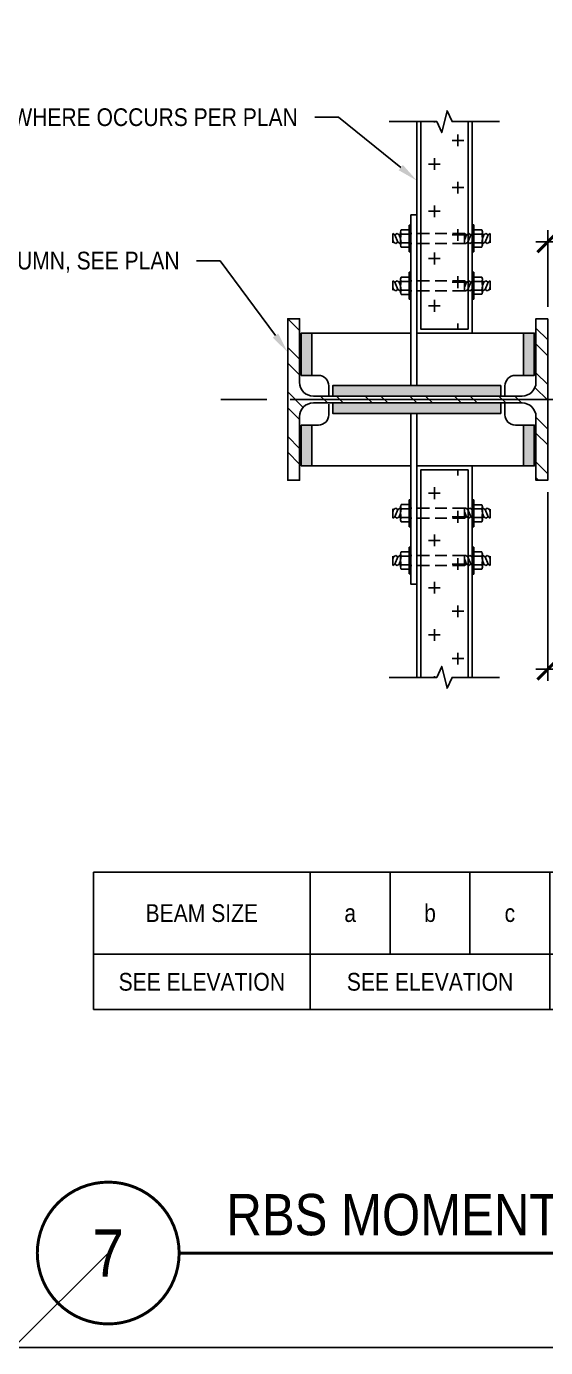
# Model space of a CAD drawing. Header units: inches. Extents: x -16404 to 14624, y -1591 to 16152.
# Drawn here: x -8941.1 to -8908.2, y 8440 to 8523.8 of the extents above; entities that cross this region are included whole.
import ezdxf
from ezdxf import colors
from ezdxf.entities.mleader import LeaderData, LeaderLine
from ezdxf.enums import TextEntityAlignment as Align
from ezdxf.math import Vec2, Vec3

# ---------------------------------------------------------------- set-up
doc = ezdxf.new("R2010")
doc.units = ezdxf.units.IN
doc.header["$LTSCALE"] = 24
doc.header["$MEASUREMENT"] = 0
doc.linetypes.add('CENTER4', pattern=[0.9975, 0.75, -0.06125, 0.125, -0.06125])
doc.linetypes.add('HIDDEN8', pattern=[0.04625, 0.03125, -0.015])
doc.layers.get('0').update_dxf_attribs({"linetype": 'CONTINUOUS'})
doc.layers.get('DefPoints').update_dxf_attribs({"color": 251, "linetype": 'CONTINUOUS'})
for name, color, linetype in [('S-ANNO-DIMS', 2, 'CONTINUOUS'), ('S-ANNO-NOTE', 4, 'CONTINUOUS'), ('S-BREAK', 2, 'CONTINUOUS'), ('S-SIMPSON', 2, 'CONTINUOUS'), ('S-STEEL', 4, 'CONTINUOUS'), ('S-WOOD', 3, 'CONTINUOUS')]:
    doc.layers.add(name, color=color, linetype=linetype)
doc.layers.add('S-ANNO-GRID-NONPLOT', color=251, linetype='CONTINUOUS', plot=False)
doc.layers.add('S-HATCH1', color=1, linetype='CONTINUOUS', transparency=0.5)
doc.layers.add('S-HATCH2', color=2, linetype='CONTINUOUS', transparency=0.5)
doc.layers.add('S-POCHE-227', color=7, linetype='CONTINUOUS', true_color=0xe3e3e3, transparency=0.8)
doc.styles.add('Arial', font='arial.ttf', dxfattribs={"width": 0.85})
doc.dimstyles.new('DIM-12$0', dxfattribs={"dimscale": 12, "dimtxt": 0.09375, "dimasz": 0.109375, "dimexe": 0.0625, "dimexo": 0.0625, "dimgap": 0.0625, "dimtad": 1, "dimdec": 4, "dimzin": 11, "dimdsep": 46, "dimlunit": 4, "dimtxsty": 'Arial', "dimblk": 'ARCHTICK', "dimblk1": 'ARCHTICK', "dimblk2": 'ARCHTICK', "dimsah": 1, "dimcen": 0.125, "dimdle": 0.0625, "dimclrd": 256, "dimclre": 256, "dimclrt": 4, "dimadec": 0, "dimazin": 0, "dimtfac": 0.75, "dimtdec": 4, "dimtofl": 0, "dimtmove": 0, "dimatfit": 3, "dimldrblk": 'ARCHTICK', "dimfxl": 1, "dimfrac": 1, "dimtolj": 1, "dimtzin": 11, "dimarcsym": 0})

# ---------------------------------------------------------------- blocks, each defined once
blk = doc.blocks.new('W16x77')
at = {"layer": 'S-HATCH1'}
h = blk.add_hatch(dxfattribs=at)
h.set_pattern_fill('STEEL', color=256, scale=16, style=0)
h.set_pattern_definition([(45, (-253.4677, -120.8758), (-1.414214, 1.414214), []), (45, (-253.4677, -119.8758), (-1.414214, 1.414214), [])])
edge = h.paths.add_edge_path()
edge.add_line((5.125, -8.25), (5.125, -7.5))
edge.add_line((5.125, -7.5), (1.09375, -7.5))
edge.add_arc((1.09375, -6.625), 0.875, 180, 270, ccw=False)
edge.add_line((0.21875, -6.625), (0.21875, 6.625))
edge.add_arc((1.09375, 6.625), 0.875, 90, 180, ccw=False)
edge.add_line((1.09375, 7.5), (5.125, 7.5))
edge.add_line((5.125, 7.5), (5.125, 8.25))
edge.add_line((5.125, 8.25), (-5.125, 8.25))
edge.add_line((-5.125, 8.25), (-5.125, 7.5))
edge.add_line((-5.125, 7.5), (-1.09375, 7.5))
edge.add_arc((-1.09375, 6.625), 0.875, 0, 90, ccw=False)
edge.add_line((-0.21875, 6.625), (-0.21875, -6.625))
edge.add_arc((-1.09375, -6.625), 0.875, -90, 0, ccw=False)
edge.add_line((-1.09375, -7.5), (-5.125, -7.5))
edge.add_line((-5.125, -7.5), (-5.125, -8.25))
edge.add_line((-5.125, -8.25), (5.125, -8.25))
at = {"layer": 'S-STEEL'}
blk.add_lwpolyline([(5.125, -8.25), (5.125, -7.5), (1.09375, -7.5, -0.41421356), (0.21875, -6.625), (0.21875, 6.625, -0.41421356), (1.09375, 7.5), (5.125, 7.5), (5.125, 8.25), (-5.125, 8.25), (-5.125, 7.5), (-1.09375, 7.5, -0.41421356), (-0.21875, 6.625), (-0.21875, -6.625, -0.41421356), (-1.09375, -7.5), (-5.125, -7.5), (-5.125, -8.25)], format="xyb", close=True, dxfattribs=at)
blk = doc.blocks.new('_ARCHTICK')
at = {"color": 0, "linetype": 'ByBlock', "const_width": 0.15}
blk.add_lwpolyline([(-0.5, -0.5), (0.5, 0.5)], dxfattribs=at)
blk = doc.blocks.new('*D2020')
at = {"layer": 'DefPoints', "color": 0, "transparency": 16777216}
for p in [(-8904.06, 8510.167), (-8908.06, 8505.29), (-8904.06, 8503.165)]:
    blk.add_point(p, dxfattribs=at)
at = {"layer": 'S-ANNO-DIMS', "lineweight": -2, "transparency": 16777216}
for p, q in [((-8908.06, 8506.04), (-8908.06, 8510.917)), ((-8904.06, 8503.915), (-8904.06, 8510.917)), ((-8908.81, 8510.167), (-8903.31, 8510.167))]:
    blk.add_line(p, q, dxfattribs=at)
at = {"layer": 'S-ANNO-DIMS', "lineweight": -2, "transparency": 16777216, "xscale": 1.3125, "yscale": 1.3125, "zscale": 1.3125, "rotation": 180}
blk.add_blockref('_ARCHTICK', (-8908.06, 8510.167), dxfattribs=at)
at = {"layer": 'S-ANNO-DIMS', "lineweight": -2, "transparency": 16777216, "xscale": 1.3125, "yscale": 1.3125, "zscale": 1.3125}
blk.add_blockref('_ARCHTICK', (-8904.06, 8510.167), dxfattribs=at)
at = {"layer": 'S-ANNO-DIMS', "color": 4, "transparency": 16777216, "insert": (-8906.06, 8511.489), "char_height": 1.125, "attachment_point": 5, "style": 'Arial'}
blk.add_mtext('\\A1;a', dxfattribs=at)
blk = doc.blocks.new('*D2023')
at = {"layer": 'DefPoints', "color": 0, "transparency": 16777216}
for p in [(-8889.69, 8497.165), (-8908.06, 8495.04), (-8889.69, 8483.055)]:
    blk.add_point(p, dxfattribs=at)
at = {"layer": 'S-ANNO-DIMS', "lineweight": -2, "transparency": 16777216}
for p, q in [((-8889.69, 8496.415), (-8889.69, 8482.305)), ((-8908.06, 8494.29), (-8908.06, 8482.305)), ((-8908.81, 8483.055), (-8888.94, 8483.055))]:
    blk.add_line(p, q, dxfattribs=at)
at = {"layer": 'S-ANNO-DIMS', "lineweight": -2, "transparency": 16777216, "xscale": 1.3125, "yscale": 1.3125, "zscale": 1.3125, "rotation": 180}
blk.add_blockref('_ARCHTICK', (-8908.06, 8483.055), dxfattribs=at)
at = {"layer": 'S-ANNO-DIMS', "lineweight": -2, "transparency": 16777216, "xscale": 1.3125, "yscale": 1.3125, "zscale": 1.3125}
blk.add_blockref('_ARCHTICK', (-8889.69, 8483.055), dxfattribs=at)
blk = doc.blocks.new('*T2035')
at = {"layer": 'S-ANNO-NOTE', "color": 6, "lineweight": -2, "transparency": 16777216}
for p, q in [((0, 0), (61.234, 0)), ((0, 0), (0, -8.722)), ((61.234, 0), (61.234, -8.722)), ((0, -8.722), (61.234, -8.722))]:
    blk.add_line(p, q, dxfattribs=at)
at = {"layer": 'S-ANNO-NOTE', "color": 2, "lineweight": -2, "transparency": 16777216}
for p, q in [((13.763, 0), (13.763, -8.722)), ((18.829, 0), (18.829, -5.206)), ((23.895, 0), (23.895, -5.206)), ((28.962, 0), (28.962, -8.722)), ((45.135, 0), (45.135, -8.722)), ((0, -5.206), (61.234, -5.206))]:
    blk.add_line(p, q, dxfattribs=at)
at = {"layer": 'S-ANNO-NOTE', "color": 0, "transparency": 16777216, "attachment_point": 5, "style": 'Arial'}
for s, insert, char_height, width in [('CONTINUITY PLATE THICKNESSES', (37.049, -2.603), 1.12696, 15.42265), ('DOUBLER PLATE THICKNESS', (53.185, -2.603), 1.12696, 15.34721), ('BEAM SIZE', (6.881, -2.603), 1.127, 13.01155), ('\\A1;{\\C256;a}', (16.296, -2.603), 1.12696, 4.31492), ('{\\C256;b}', (21.362, -2.603), 1.127, 4.31492), ('c', (26.428, -2.603), 1.127, 4.31492), ('{\\C256;SEE ELEVATION}', (6.881, -6.964), 1.12696, 13.01155), ('SEE ELEVATION', (21.362, -6.964), 1.12696, 14.44736), ('SEE ELEVATION', (37.049, -6.964), 1.12696, 15.42265), ('\\A1;SEE ELEVATION', (53.185, -6.964), 1.12696, 15.34721)]:
    blk.add_mtext(s, dxfattribs=dict(at, insert=insert, char_height=char_height, width=width))
blk = doc.blocks.new('*U309')
at = {"const_width": 0.188}
for points in [[(-4.5, 0, -1), (4.5, 0, 3.732051)], [(-4.5, 0, 1), (4.5, 0, -3.732051)]]:
    blk.add_lwpolyline(points, format="xyb", dxfattribs=at)
blk.add_lwpolyline([(4.5, 0), (81.209, 0)], dxfattribs=at)
blk.add_circle((0, 0), 4.5)
at = {"style": 'Arial', "width": 0.85}
for tag, p in [('DWG_TITLE_1', (7.5, 6.188)), ('DWG_TITLE_2', (7.5, 2.438))]:
    blk.add_attdef(tag, text='', height=2.625, dxfattribs=at).set_placement(p, align=Align.MIDDLE_LEFT)
blk.add_attdef('#', text='', height=3, dxfattribs=at).set_placement((0, 0), align=Align.MIDDLE_CENTER)
blk.add_attdef('SCALE', text='', height=1.125, dxfattribs=at).set_placement((80.084, -1.125), align=Align.TOP_RIGHT)
blk = doc.blocks.new('_Integral')
at = {"color": 0, "linetype": 'ByBlock', "lineweight": -2}
for centre, start, end in [((0.445, -0.091), 102, 168), ((-0.445, 0.091), 282, 348)]:
    blk.add_arc(centre, 0.454, start, end, dxfattribs=at)
blk = doc.blocks.new('Se_24x36_DETAILS_GRID')
for q in [(16.0348, 15.8333), (23.3023, 15.3333)]:
    blk.add_line((15.5348, 15.3333), q)

msp = doc.modelspace()

# ---------------------------------------------------------------- hatches: boundary and pattern name
at = {"layer": 'S-HATCH2'}
h = msp.add_hatch(dxfattribs=at)
h.set_pattern_fill('CROSS', color=256, scale=6, style=0)
h.set_pattern_definition([(180, (-9478.8825, 9616.1075), (-1.5, -1.5), [0.75, -2.25]), (270, (-9479.2575, 9616.4825), (1.5, -1.5), [0.75, -2.25])])
h.paths.add_polyline_path([(-8913.11605, 8517.7964), (-8914.12735, 8517.7964), (-8914.4475, 8518.48892), (-8914.78459, 8517.10519), (-8915.10414, 8517.7964), (-8916.11605, 8517.7964), (-8916.11605, 8504.63332), (-8913.11605, 8504.63332)])
h = msp.add_hatch(dxfattribs=at)
h.set_pattern_fill('CROSS', color=256, scale=6, style=0)
h.set_pattern_definition([(180, (-9478.8825, 7384.2216), (-1.5, 1.5), [0.75, -2.25]), (90, (-9479.2575, 7383.8466), (1.5, 1.5), [0.75, -2.25])])
h.paths.add_polyline_path([(-8913.11605, 8495.69582), (-8916.11605, 8495.69582), (-8916.11605, 8482.53273), (-8915.10414, 8482.53273), (-8914.78459, 8483.22394), (-8914.4475, 8481.84021), (-8914.12735, 8482.53273), (-8913.11605, 8482.53273)])
at = {"layer": 'S-POCHE-227'}
h = msp.add_hatch(color=256, dxfattribs=at)
h.dxf.hatch_style = 1
h.paths.add_polyline_path([(-8923.02262, 8504.38332), (-8923.13512, 8504.38332), (-8923.6973, 8504.38332), (-8923.6973, 8501.69297), (-8923.02262, 8501.69297)])
h = msp.add_hatch(color=256, dxfattribs=at)
h.dxf.hatch_style = 1
h.paths.add_polyline_path([(-8908.9223, 8504.38332), (-8909.59697, 8504.38332), (-8909.59697, 8501.69297), (-8908.9223, 8501.69297)])
h = msp.add_hatch(color=256, dxfattribs=at)
h.dxf.hatch_style = 1
h.paths.add_polyline_path([(-8911.02953, 8500.38332), (-8911.02953, 8501.04682), (-8921.70256, 8501.04597), (-8921.70256, 8500.38332)])
h = msp.add_hatch(color=256, dxfattribs=at)
h.dxf.hatch_style = 1
h.paths.add_polyline_path([(-8911.02953, 8499.28231), (-8911.02953, 8499.94582), (-8921.70256, 8499.94497), (-8921.70256, 8499.28146)])
h = msp.add_hatch(color=256, dxfattribs=at)
h.dxf.hatch_style = 1
h.paths.add_polyline_path([(-8923.02262, 8498.53979), (-8923.6973, 8498.53979), (-8923.6973, 8495.94582), (-8923.02262, 8495.94582)])
h = msp.add_hatch(color=256, dxfattribs=at)
h.dxf.hatch_style = 1
h.paths.add_polyline_path([(-8908.9223, 8498.53979), (-8909.59697, 8498.53979), (-8909.59697, 8495.94582), (-8908.9223, 8495.94582)])

# ---------------------------------------------------------------- linework, layer by layer
at = {"layer": 'S-ANNO-NOTE', "color": 1, "linetype": 'CENTER4'}
msp.add_line((-8906.41228, 8500.16457), (-8928.80872, 8500.16457), dxfattribs=at)
at = {"layer": 'S-BREAK', "flags": 128}
for points in [[(-8911.11605, 8517.7964), (-8914.12735, 8517.7964), (-8914.4475, 8518.48892), (-8914.78459, 8517.10519), (-8915.10414, 8517.7964), (-8918.11605, 8517.7964)], [(-8911.11605, 8482.53273), (-8914.12735, 8482.53273), (-8914.4475, 8481.84021), (-8914.78459, 8483.22394), (-8915.10414, 8482.53273), (-8918.11605, 8482.53273)]]:
    msp.add_lwpolyline(points, dxfattribs=at)
at = {"layer": 'S-SIMPSON'}
for p, q in [((-8917.89872, 8510.69582), (-8917.89872, 8510.11212)), ((-8917.89872, 8510.69582), (-8917.76225, 8510.61582)), ((-8917.76225, 8510.61582), (-8917.62578, 8510.69582)), ((-8917.62578, 8510.69582), (-8917.5599, 8510.65817)), ((-8917.5599, 8510.65817), (-8917.48931, 8510.61582)), ((-8917.48931, 8510.61582), (-8917.39542, 8510.67085)), ((-8917.39542, 8510.79347), (-8917.39542, 8509.97316)), ((-8917.36742, 8510.93019), (-8916.84855, 8510.93019)), ((-8917.36742, 8510.65675), (-8916.84855, 8510.65675)), ((-8916.84855, 8509.53021), (-8916.84855, 8511.23642)), ((-8916.74105, 8511.23642), (-8916.84855, 8511.23642)), ((-8916.74105, 8509.53021), (-8916.74105, 8511.23642)), ((-8913.21425, 8510.61871), (-8913.35072, 8510.69871)), ((-8913.35072, 8510.69871), (-8913.35072, 8510.06792)), ((-8913.07778, 8510.69871), (-8913.21425, 8510.61871)), ((-8912.94131, 8510.61871), (-8913.07778, 8510.69871)), ((-8912.86605, 8510.66283), (-8912.94131, 8510.61871)), ((-8912.86605, 8509.5331), (-8912.86605, 8511.23932)), ((-8912.86605, 8511.23932), (-8912.75855, 8511.23932)), ((-8912.75855, 8509.5331), (-8912.75855, 8511.23932)), ((-8912.23968, 8510.93308), (-8912.75855, 8510.93308)), ((-8912.23968, 8510.65965), (-8912.75855, 8510.65965)), ((-8912.21167, 8510.79637), (-8912.21167, 8509.97605)), ((-8912.11778, 8510.61871), (-8912.21167, 8510.67375)), ((-8912.04719, 8510.66106), (-8912.11778, 8510.61871)), ((-8911.98131, 8510.69871), (-8912.04719, 8510.66106)), ((-8911.84484, 8510.61871), (-8911.98131, 8510.69871)), ((-8911.70837, 8510.69871), (-8911.84484, 8510.61871)), ((-8911.70837, 8510.69871), (-8911.70837, 8510.11502)), ((-8917.84225, 8510.14523), (-8917.89872, 8510.28296)), ((-8917.89872, 8510.11212), (-8917.84225, 8510.14523)), ((-8917.84225, 8510.14523), (-8917.70578, 8510.06523)), ((-8917.56931, 8510.14523), (-8917.76225, 8510.61582)), ((-8917.70578, 8510.06523), (-8917.56931, 8510.14523)), ((-8917.56931, 8510.14523), (-8917.43284, 8510.06523)), ((-8917.39542, 8510.38682), (-8917.48931, 8510.61582)), ((-8917.43284, 8510.06523), (-8917.39542, 8510.08716)), ((-8917.36742, 8510.10988), (-8916.84855, 8510.10988)), ((-8917.36742, 8509.83644), (-8916.84855, 8509.83644)), ((-8913.35072, 8510.28586), (-8913.21425, 8510.61871)), ((-8913.26119, 8510.06792), (-8913.35072, 8510.06792)), ((-8913.13425, 8510.14812), (-8913.26119, 8510.06792)), ((-8913.13425, 8510.14812), (-8912.94131, 8510.61871)), ((-8912.99778, 8510.06812), (-8913.13425, 8510.14812)), ((-8912.86605, 8510.14277), (-8912.99778, 8510.06812)), ((-8912.23968, 8510.11277), (-8912.75855, 8510.11277)), ((-8912.23968, 8509.83933), (-8912.75855, 8509.83933)), ((-8912.21167, 8510.38971), (-8912.11778, 8510.61871)), ((-8912.17425, 8510.06812), (-8912.21167, 8510.09006)), ((-8912.03778, 8510.14812), (-8912.17425, 8510.06812)), ((-8912.03778, 8510.14812), (-8911.84484, 8510.61871)), ((-8911.90131, 8510.06812), (-8912.03778, 8510.14812)), ((-8911.76484, 8510.14812), (-8911.90131, 8510.06812)), ((-8911.76484, 8510.14812), (-8911.70837, 8510.28586)), ((-8911.70837, 8510.11502), (-8911.76484, 8510.14812)), ((-8916.74105, 8509.53021), (-8916.84855, 8509.53021)), ((-8912.86605, 8509.5331), (-8912.75855, 8509.5331)), ((-8916.84855, 8506.53021), (-8916.84855, 8508.23642)), ((-8916.74105, 8508.23642), (-8916.84855, 8508.23642)), ((-8916.74105, 8506.53021), (-8916.74105, 8508.23642)), ((-8912.86605, 8506.5331), (-8912.86605, 8508.23932)), ((-8912.86605, 8508.23932), (-8912.75855, 8508.23932)), ((-8912.75855, 8506.5331), (-8912.75855, 8508.23932)), ((-8917.89872, 8507.69582), (-8917.89872, 8507.11212)), ((-8917.89872, 8507.69582), (-8917.76225, 8507.61582)), ((-8917.76225, 8507.61582), (-8917.62578, 8507.69582)), ((-8917.56931, 8507.14523), (-8917.76225, 8507.61582)), ((-8917.62578, 8507.69582), (-8917.5599, 8507.65817)), ((-8917.5599, 8507.65817), (-8917.48931, 8507.61582)), ((-8917.48931, 8507.61582), (-8917.39542, 8507.67085)), ((-8917.39542, 8507.38682), (-8917.48931, 8507.61582)), ((-8917.39542, 8507.79347), (-8917.39542, 8506.97316)), ((-8917.36742, 8507.93019), (-8916.84855, 8507.93019)), ((-8917.36742, 8507.65675), (-8916.84855, 8507.65675)), ((-8913.21425, 8507.61871), (-8913.35072, 8507.69871)), ((-8913.35072, 8507.69871), (-8913.35072, 8507.06792)), ((-8913.35072, 8507.28586), (-8913.21425, 8507.61871)), ((-8913.07778, 8507.69871), (-8913.21425, 8507.61871)), ((-8913.13425, 8507.14812), (-8912.94131, 8507.61871)), ((-8912.94131, 8507.61871), (-8913.07778, 8507.69871)), ((-8912.86605, 8507.66283), (-8912.94131, 8507.61871)), ((-8912.23968, 8507.93308), (-8912.75855, 8507.93308)), ((-8912.23968, 8507.65965), (-8912.75855, 8507.65965)), ((-8912.21167, 8507.79637), (-8912.21167, 8506.97605)), ((-8912.11778, 8507.61871), (-8912.21167, 8507.67375)), ((-8912.21167, 8507.38971), (-8912.11778, 8507.61871)), ((-8912.04719, 8507.66106), (-8912.11778, 8507.61871)), ((-8911.98131, 8507.69871), (-8912.04719, 8507.66106)), ((-8912.03778, 8507.14812), (-8911.84484, 8507.61871)), ((-8911.84484, 8507.61871), (-8911.98131, 8507.69871)), ((-8911.70837, 8507.69871), (-8911.84484, 8507.61871)), ((-8911.70837, 8507.69871), (-8911.70837, 8507.11502)), ((-8917.84225, 8507.14523), (-8917.89872, 8507.28296)), ((-8917.89872, 8507.11212), (-8917.84225, 8507.14523)), ((-8917.84225, 8507.14523), (-8917.70578, 8507.06523)), ((-8917.70578, 8507.06523), (-8917.56931, 8507.14523)), ((-8917.56931, 8507.14523), (-8917.43284, 8507.06523)), ((-8917.43284, 8507.06523), (-8917.39542, 8507.08716)), ((-8917.36742, 8507.10988), (-8916.84855, 8507.10988)), ((-8917.36742, 8506.83644), (-8916.84855, 8506.83644)), ((-8916.74105, 8506.53021), (-8916.84855, 8506.53021)), ((-8913.26119, 8507.06792), (-8913.35072, 8507.06792)), ((-8913.13425, 8507.14812), (-8913.26119, 8507.06792)), ((-8912.99778, 8507.06812), (-8913.13425, 8507.14812)), ((-8912.86605, 8507.14277), (-8912.99778, 8507.06812)), ((-8912.86605, 8506.5331), (-8912.75855, 8506.5331)), ((-8912.23968, 8507.11277), (-8912.75855, 8507.11277)), ((-8912.23968, 8506.83933), (-8912.75855, 8506.83933)), ((-8912.17425, 8507.06812), (-8912.21167, 8507.09006)), ((-8912.03778, 8507.14812), (-8912.17425, 8507.06812)), ((-8911.90131, 8507.06812), (-8912.03778, 8507.14812)), ((-8911.76484, 8507.14812), (-8911.90131, 8507.06812)), ((-8911.76484, 8507.14812), (-8911.70837, 8507.28586)), ((-8911.70837, 8507.11502), (-8911.76484, 8507.14812)), ((-8917.89872, 8492.63332), (-8917.89872, 8493.21701)), ((-8917.89872, 8493.21701), (-8917.84225, 8493.1839)), ((-8917.84225, 8493.1839), (-8917.89872, 8493.04617)), ((-8917.84225, 8493.1839), (-8917.70578, 8493.2639)), ((-8917.56931, 8493.1839), (-8917.76225, 8492.71332)), ((-8917.70578, 8493.2639), (-8917.56931, 8493.1839)), ((-8917.56931, 8493.1839), (-8917.43284, 8493.2639)), ((-8917.43284, 8493.2639), (-8917.39542, 8493.24197)), ((-8917.39542, 8492.53566), (-8917.39542, 8493.35597)), ((-8917.36742, 8493.49269), (-8916.84855, 8493.49269)), ((-8917.36742, 8493.21925), (-8916.84855, 8493.21925)), ((-8916.84855, 8493.79892), (-8916.84855, 8492.09271)), ((-8916.74105, 8493.79892), (-8916.84855, 8493.79892)), ((-8916.74105, 8493.79892), (-8916.74105, 8492.09271)), ((-8913.26119, 8493.26121), (-8913.35072, 8493.26121)), ((-8913.35072, 8492.63042), (-8913.35072, 8493.26121)), ((-8913.35072, 8493.04328), (-8913.21425, 8492.71042)), ((-8913.13425, 8493.18101), (-8913.26119, 8493.26121)), ((-8912.99778, 8493.26101), (-8913.13425, 8493.18101)), ((-8913.13425, 8493.18101), (-8912.94131, 8492.71042)), ((-8912.86605, 8493.18636), (-8912.99778, 8493.26101)), ((-8912.86605, 8493.79603), (-8912.86605, 8492.08981)), ((-8912.86605, 8493.79603), (-8912.75855, 8493.79603)), ((-8912.75855, 8493.79603), (-8912.75855, 8492.08981)), ((-8912.23968, 8493.4898), (-8912.75855, 8493.4898)), ((-8912.23968, 8493.21636), (-8912.75855, 8493.21636)), ((-8912.21167, 8492.53276), (-8912.21167, 8493.35308)), ((-8912.17425, 8493.26101), (-8912.21167, 8493.23907)), ((-8912.03778, 8493.18101), (-8912.17425, 8493.26101)), ((-8911.90131, 8493.26101), (-8912.03778, 8493.18101)), ((-8912.03778, 8493.18101), (-8911.84484, 8492.71042)), ((-8911.76484, 8493.18101), (-8911.90131, 8493.26101)), ((-8911.70837, 8493.21411), (-8911.76484, 8493.18101)), ((-8911.76484, 8493.18101), (-8911.70837, 8493.04328)), ((-8911.70837, 8492.63042), (-8911.70837, 8493.21411)), ((-8917.89872, 8492.63332), (-8917.76225, 8492.71332)), ((-8917.76225, 8492.71332), (-8917.62578, 8492.63332)), ((-8917.62578, 8492.63332), (-8917.5599, 8492.67096)), ((-8917.5599, 8492.67096), (-8917.48931, 8492.71332)), ((-8917.39542, 8492.94232), (-8917.48931, 8492.71332)), ((-8917.48931, 8492.71332), (-8917.39542, 8492.65828)), ((-8917.36742, 8492.67238), (-8916.84855, 8492.67238)), ((-8917.36742, 8492.39894), (-8916.84855, 8492.39894)), ((-8913.21425, 8492.71042), (-8913.35072, 8492.63042)), ((-8913.07778, 8492.63042), (-8913.21425, 8492.71042)), ((-8912.94131, 8492.71042), (-8913.07778, 8492.63042)), ((-8912.86605, 8492.6663), (-8912.94131, 8492.71042)), ((-8912.23968, 8492.66948), (-8912.75855, 8492.66948)), ((-8912.23968, 8492.39605), (-8912.75855, 8492.39605)), ((-8912.21167, 8492.93942), (-8912.11778, 8492.71042)), ((-8912.11778, 8492.71042), (-8912.21167, 8492.65538)), ((-8912.04719, 8492.66807), (-8912.11778, 8492.71042)), ((-8911.98131, 8492.63042), (-8912.04719, 8492.66807)), ((-8911.84484, 8492.71042), (-8911.98131, 8492.63042)), ((-8911.70837, 8492.63042), (-8911.84484, 8492.71042)), ((-8916.74105, 8492.09271), (-8916.84855, 8492.09271)), ((-8912.86605, 8492.08981), (-8912.75855, 8492.08981)), ((-8916.84855, 8490.79892), (-8916.84855, 8489.09271)), ((-8916.74105, 8490.79892), (-8916.84855, 8490.79892)), ((-8916.74105, 8490.79892), (-8916.74105, 8489.09271)), ((-8912.86605, 8490.79603), (-8912.86605, 8489.08981)), ((-8912.86605, 8490.79603), (-8912.75855, 8490.79603)), ((-8912.75855, 8490.79603), (-8912.75855, 8489.08981)), ((-8917.89872, 8489.63332), (-8917.89872, 8490.21701)), ((-8917.89872, 8490.21701), (-8917.84225, 8490.1839)), ((-8917.84225, 8490.1839), (-8917.89872, 8490.04617)), ((-8917.89872, 8489.63332), (-8917.76225, 8489.71332)), ((-8917.84225, 8490.1839), (-8917.70578, 8490.2639)), ((-8917.56931, 8490.1839), (-8917.76225, 8489.71332)), ((-8917.76225, 8489.71332), (-8917.62578, 8489.63332)), ((-8917.70578, 8490.2639), (-8917.56931, 8490.1839)), ((-8917.56931, 8490.1839), (-8917.43284, 8490.2639)), ((-8917.5599, 8489.67096), (-8917.48931, 8489.71332)), ((-8917.39542, 8489.94232), (-8917.48931, 8489.71332)), ((-8917.48931, 8489.71332), (-8917.39542, 8489.65828)), ((-8917.43284, 8490.2639), (-8917.39542, 8490.24197)), ((-8917.39542, 8489.53566), (-8917.39542, 8490.35597)), ((-8917.36742, 8490.49269), (-8916.84855, 8490.49269)), ((-8917.36742, 8490.21925), (-8916.84855, 8490.21925)), ((-8913.26119, 8490.26121), (-8913.35072, 8490.26121)), ((-8913.35072, 8489.63042), (-8913.35072, 8490.26121)), ((-8913.35072, 8490.04328), (-8913.21425, 8489.71042)), ((-8913.21425, 8489.71042), (-8913.35072, 8489.63042)), ((-8913.13425, 8490.18101), (-8913.26119, 8490.26121)), ((-8913.07778, 8489.63042), (-8913.21425, 8489.71042)), ((-8912.99778, 8490.26101), (-8913.13425, 8490.18101)), ((-8913.13425, 8490.18101), (-8912.94131, 8489.71042)), ((-8912.94131, 8489.71042), (-8913.07778, 8489.63042)), ((-8912.86605, 8490.18636), (-8912.99778, 8490.26101)), ((-8912.86605, 8489.6663), (-8912.94131, 8489.71042)), ((-8912.23968, 8490.4898), (-8912.75855, 8490.4898)), ((-8912.23968, 8490.21636), (-8912.75855, 8490.21636)), ((-8912.21167, 8489.53276), (-8912.21167, 8490.35308)), ((-8912.17425, 8490.26101), (-8912.21167, 8490.23907)), ((-8912.21167, 8489.93942), (-8912.11778, 8489.71042)), ((-8912.11778, 8489.71042), (-8912.21167, 8489.65538)), ((-8912.03778, 8490.18101), (-8912.17425, 8490.26101)), ((-8912.04719, 8489.66807), (-8912.11778, 8489.71042)), ((-8911.90131, 8490.26101), (-8912.03778, 8490.18101)), ((-8912.03778, 8490.18101), (-8911.84484, 8489.71042)), ((-8911.84484, 8489.71042), (-8911.98131, 8489.63042)), ((-8911.76484, 8490.18101), (-8911.90131, 8490.26101)), ((-8911.70837, 8489.63042), (-8911.84484, 8489.71042)), ((-8911.70837, 8490.21411), (-8911.76484, 8490.18101)), ((-8911.76484, 8490.18101), (-8911.70837, 8490.04328)), ((-8911.70837, 8489.63042), (-8911.70837, 8490.21411)), ((-8917.62578, 8489.63332), (-8917.5599, 8489.67096)), ((-8917.36742, 8489.67238), (-8916.84855, 8489.67238)), ((-8917.36742, 8489.39894), (-8916.84855, 8489.39894)), ((-8916.74105, 8489.09271), (-8916.84855, 8489.09271)), ((-8912.86605, 8489.08981), (-8912.75855, 8489.08981)), ((-8912.23968, 8489.66948), (-8912.75855, 8489.66948)), ((-8912.23968, 8489.39605), (-8912.75855, 8489.39605)), ((-8911.98131, 8489.63042), (-8912.04719, 8489.66807))]:
    msp.add_line(p, q, dxfattribs=at)
at = {"layer": 'S-SIMPSON', "linetype": 'HIDDEN8'}
for p, q in [((-8913.35072, 8510.69871), (-8916.74105, 8510.69871)), ((-8913.35072, 8510.06792), (-8916.74105, 8510.06792)), ((-8913.35072, 8507.69871), (-8916.74105, 8507.69871)), ((-8913.35072, 8507.06792), (-8916.74105, 8507.06792)), ((-8913.35072, 8493.26121), (-8916.74105, 8493.26121)), ((-8913.35072, 8492.63042), (-8916.74105, 8492.63042)), ((-8913.35072, 8490.26121), (-8916.74105, 8490.26121)), ((-8913.35072, 8489.63042), (-8916.74105, 8489.63042))]:
    msp.add_line(p, q, dxfattribs=at)
at = {"layer": 'S-SIMPSON'}
for centre, radius, start, end in [((-8917.04767, 8510.79347), 0.34775, 156.8491196, 203.1508804), ((-8916.04643, 8510.38332), 1.34899, 168.3052299, 191.6947701), ((-8912.55942, 8510.79637), 0.34775, 336.8491196, 23.1508804), ((-8913.56066, 8510.38621), 1.34899, 348.3052299, 11.6947701), ((-8917.04767, 8509.97316), 0.34775, 156.8491196, 203.1508804), ((-8912.55942, 8509.97605), 0.34775, 336.8491196, 23.1508804), ((-8917.04767, 8507.79347), 0.34775, 156.8491196, 203.1508804), ((-8916.04643, 8507.38332), 1.34899, 168.3052299, 191.6947701), ((-8912.55942, 8507.79637), 0.34775, 336.8491196, 23.1508804), ((-8913.56066, 8507.38621), 1.34899, 348.3052299, 11.6947701), ((-8917.04767, 8506.97316), 0.34775, 156.8491196, 203.1508804), ((-8912.55942, 8506.97605), 0.34775, 336.8491196, 23.1508804), ((-8917.04767, 8493.35597), 0.34775, 156.8491196, 203.1508804), ((-8916.04643, 8492.94582), 1.34899, 168.3052299, 191.6947701), ((-8912.55942, 8493.35308), 0.34775, 336.8491196, 23.1508804), ((-8913.56066, 8492.94292), 1.34899, 348.3052299, 11.6947701), ((-8917.04767, 8492.53566), 0.34775, 156.8491196, 203.1508804), ((-8912.55942, 8492.53276), 0.34775, 336.8491196, 23.1508804), ((-8917.04767, 8490.35597), 0.34775, 156.8491196, 203.1508804), ((-8916.04643, 8489.94582), 1.34899, 168.3052299, 191.6947701), ((-8912.55942, 8490.35308), 0.34775, 336.8491196, 23.1508804), ((-8913.56066, 8489.94292), 1.34899, 348.3052299, 11.6947701), ((-8917.04767, 8489.53566), 0.34775, 156.8491196, 203.1508804), ((-8912.55942, 8489.53276), 0.34775, 336.8491196, 23.1508804)]:
    msp.add_arc(centre, radius, start, end, dxfattribs=at)
at = {"layer": 'S-STEEL'}
for p, q in [((-8916.74105, 8504.38332), (-8923.13512, 8504.38332)), ((-8909.59697, 8504.38332), (-8916.36605, 8504.38332)), ((-8923.13512, 8495.94582), (-8916.74105, 8495.94582)), ((-8916.36605, 8495.94582), (-8909.59697, 8495.94582))]:
    msp.add_line(p, q, dxfattribs=at)
at = {"layer": 'S-STEEL', "color": 2}
for points in [[(-8916.11605, 8517.7964), (-8916.11605, 8504.63332), (-8913.11605, 8504.63332), (-8913.11605, 8517.7964)], [(-8916.11605, 8482.53273), (-8916.11605, 8495.69582), (-8913.11605, 8495.69582), (-8913.11605, 8482.53273)]]:
    msp.add_lwpolyline(points, dxfattribs=at)
at = {"layer": 'S-STEEL'}
for points in [[(-8916.36605, 8511.88332), (-8916.36605, 8501.0464), (-8916.74105, 8501.0464), (-8916.74105, 8511.88332)], [(-8923.02262, 8504.38332), (-8923.6973, 8504.38332), (-8923.6973, 8501.69297), (-8923.02262, 8501.69297)], [(-8909.59697, 8504.38332), (-8908.9223, 8504.38332), (-8908.9223, 8501.69297), (-8909.59697, 8501.69297)], [(-8911.02953, 8501.04682), (-8921.70256, 8501.04597), (-8921.70256, 8500.38247), (-8911.02953, 8500.38332)], [(-8911.02953, 8499.28231), (-8921.70256, 8499.28146), (-8921.70256, 8499.94497), (-8911.02953, 8499.94582)], [(-8916.36605, 8488.44582), (-8916.36605, 8499.28273), (-8916.74105, 8499.28273), (-8916.74105, 8488.44582)], [(-8923.02262, 8495.94582), (-8923.6973, 8495.94582), (-8923.6973, 8498.53979), (-8923.02262, 8498.53979)], [(-8909.59697, 8495.94582), (-8908.9223, 8495.94582), (-8908.9223, 8498.53979), (-8909.59697, 8498.53979)]]:
    msp.add_lwpolyline(points, close=True, dxfattribs=at)
for points in [[(-8923.6973, 8501.69297), (-8922.61523, 8501.69297, -0.41421356), (-8921.95256, 8501.0303), (-8921.95256, 8500.36763)], [(-8908.9223, 8501.69297), (-8910.11686, 8501.69297, 0.41421356), (-8910.77953, 8501.0303), (-8910.77953, 8500.38332)], [(-8923.6973, 8498.53979), (-8922.61523, 8498.53979, 0.41421356), (-8921.95256, 8499.20246), (-8921.95256, 8499.86513)], [(-8908.9223, 8498.53979), (-8910.11686, 8498.53979, -0.41421356), (-8910.77953, 8499.20246), (-8910.77953, 8499.94582)]]:
    msp.add_lwpolyline(points, format="xyb", dxfattribs=at)
at = {"layer": 'S-WOOD'}
for p, q in [((-8916.36605, 8504.38332), (-8916.36605, 8517.7964)), ((-8912.86605, 8504.38332), (-8912.86605, 8517.7964)), ((-8912.86605, 8504.38332), (-8916.36605, 8504.38332)), ((-8916.36605, 8495.94582), (-8916.36605, 8482.53273)), ((-8912.86605, 8495.94582), (-8916.36605, 8495.94582)), ((-8912.86605, 8495.94582), (-8912.86605, 8482.53273))]:
    msp.add_line(p, q, dxfattribs=at)

# ---------------------------------------------------------------- block references
msp.add_blockref('*T2035', (-8936.89253, 8470.16887))
at = {"layer": 'S-ANNO-GRID-NONPLOT', "xscale": 12, "yscale": 12, "zscale": 12}
msp.add_blockref('Se_24x36_DETAILS_GRID', (-9128.3678, 8256), dxfattribs=at)
at = {"layer": 'S-ANNO-NOTE'}
msp.add_blockref('*U309', (-8935.9496, 8446), dxfattribs=at).add_auto_attribs({'#': '7', 'DWG_TITLE_2': 'RBS MOMENT CONNECTION ', 'SCALE': 'SCALE: N.T.S.'})
at = {"layer": 'S-STEEL', "rotation": 90}
msp.add_blockref('W16x77', (-8916.3098, 8500.16457), dxfattribs=at)

# ---------------------------------------------------------------- dimensions: what is measured, and where the dimension line sits
at = {"layer": 'S-ANNO-DIMS'}
for base, p1, p2, text, picture, middle in [((-8904.0598, 8510.16685), (-8908.0598, 8505.28957), (-8904.0598, 8503.16457), 'a', '*D2020', (-8906.0598, 8510.16685)), ((-8889.68962, 8483.05473), (-8908.0598, 8495.03957), (-8889.68962, 8497.16457), ' ', '*D2023', (-8898.87471, 8483.05473))]:
    dim = msp.add_linear_dim(base=base, p1=p1, p2=p2, text=text, dimstyle='DIM-12$0', dxfattribs=at)
    dim.commit()
    dim.dimension.update_dxf_attribs({"geometry": picture, "text_midpoint": middle, "dimtype": 160})

# ---------------------------------------------------------------- leaders
at = {"layer": 'S-ANNO-NOTE'}
ml = msp.add_multileader_mtext('Standard', dxfattribs=at)
ml.set_content('\\A1;MOMENT FRAME COLUMN PER PLAN', color=4, style='Arial')
ml.set_leader_properties(color=2)
ml.build(insert=Vec2(0, 0))
ml.multileader.update_dxf_attribs({"dogleg_length": 0.36, "arrow_head_size": 1.3125, "scale": 12})
ctx = ml.context
ctx.base_point, ctx.scale, ctx.char_height, ctx.arrow_head_size, ctx.landing_gap_size, ctx.plane_origin = Vec3(-8973.57473, 8523.25158), 12, 1.125, 1.3125, 1.08, Vec3(-9039.66487, 12000.11876)
notes = []
notes.append((ctx, [(0, (1, 1, 0), (-8975.07473, 8523.25158), (1, 0), 1.5, [(0, [(-8984.37561, 8513.51866)], 0, [])])]))
ctx.mtext.insert, ctx.mtext.width, ctx.mtext.flow_direction = Vec3(-8972.49473, 8523.82367), 14.6499959, 5
ml = msp.add_multileader_mtext('Standard', dxfattribs=at)
ml.set_content('\\A1;4x BLOCKING, TYP WHERE OCCURS PER PLAN', color=4, style='Arial')
ml.set_leader_properties(color=2)
ml.build(insert=Vec2(0, 0))
ml.multileader.update_dxf_attribs({"dogleg_length": 0.36, "arrow_head_size": 1.3125, "scale": 12})
ctx = ml.context
ctx.base_point, ctx.scale, ctx.char_height, ctx.arrow_head_size, ctx.landing_gap_size, ctx.plane_origin = Vec3(-8936.95416, 8518.08132), 12, 1.125, 1.3125, 1.08, Vec3(-8878.8527, 8816.41614)
ctx.text_align_type = 2
notes.append((ctx, [(0, (1, 1, 0), (-8921.34299, 8518.08132), (-1, 0), 1.5, [(0, [(-8916.36605, 8514.05543)], 0, [])])]))
ctx.mtext.insert, ctx.mtext.width, ctx.mtext.alignment, ctx.mtext.flow_direction = Vec3(-8923.92299, 8518.64421), 12.2924744, 3, 5
ml = msp.add_multileader_mtext('Standard', dxfattribs=at)
ml.set_content('M.F. COLUMN, SEE PLAN', color=4, style='Arial')
ml.set_leader_properties(color=2)
ml.build(insert=Vec2(0, 0))
ml.multileader.update_dxf_attribs({"dogleg_length": 0.36, "arrow_head_size": 1.3125, "scale": 12})
ctx = ml.context
ctx.base_point, ctx.scale, ctx.char_height, ctx.arrow_head_size, ctx.landing_gap_size, ctx.plane_origin = Vec3(-8941.48488, 8508.97049), 12, 1.125, 1.3125, 1.08, Vec3(-8885.07899, 8807.30532)
ctx.text_align_type = 2
notes.append((ctx, [(0, (1, 1, 0), (-8928.84031, 8508.97049), (-1, 0), 1.5, [(0, [(-8924.5598, 8503.16457)], 0, [])])]))
ctx.mtext.insert, ctx.mtext.width, ctx.mtext.alignment, ctx.mtext.flow_direction = Vec3(-8931.42031, 8509.54259), 9.8342196, 3, 5
ml = msp.add_multileader_mtext('Standard', dxfattribs=at)
ml.set_content('\\A1;STEEL CAP PLATE, THICKNESS TO MATCH BEAM FLANGE', color=4, style='Arial')
ml.set_leader_properties(color=2)
ml.build(insert=Vec2(0, 0))
ml.multileader.update_dxf_attribs({"dogleg_length": 0.36, "arrow_head_size": 1.3125, "scale": 12})
ctx = ml.context
ctx.base_point, ctx.scale, ctx.char_height, ctx.arrow_head_size, ctx.landing_gap_size, ctx.plane_origin = Vec3(-8849.22669, 8506.8094), 12, 1.125, 1.3125, 1.08, Vec3(-8780.75384, 8805.14422)
ctx.text_align_type = 2
notes.append((ctx, [(0, (1, 1, 0), (-8823.11961, 8506.8094), (-1, 0), 1.5, [(0, [(-8815.0861, 8491.31905)], 0, [])])]))
ctx.mtext.insert, ctx.mtext.width, ctx.mtext.alignment, ctx.mtext.flow_direction = Vec3(-8825.69961, 8507.38149), 23.0732391, 3, 5
ml = msp.add_multileader_mtext('Standard', dxfattribs=at)
ml.set_content('\\A1;{\\H0.7x;\\S3#4;\\H1.4286x;"%%C PLUG WELD, TYP}', color=4, style='Arial')
ml.set_leader_properties(color=2)
ml.build(insert=Vec2(0, 0))
ml.multileader.update_dxf_attribs({"dogleg_length": 0.36, "arrow_head_size": 1.3125, "scale": 12})
ctx = ml.context
ctx.base_point, ctx.scale, ctx.char_height, ctx.arrow_head_size, ctx.landing_gap_size, ctx.plane_origin = Vec3(-8851.3925, 8480.70166), 12, 1.125, 1.3125, 1.08, Vec3(-8788.73477, 8779.03648)
ctx.text_align_type = 2
notes.append((ctx, [(0, (1, 1, 0), (-8833.4884, 8480.70166), (-1, 0), 1.5, [(0, [(-8820.97146, 8484.37549)], 0, [])])]))
ctx.mtext.insert, ctx.mtext.width, ctx.mtext.alignment, ctx.mtext.flow_direction = Vec3(-8836.0684, 8481.37543), 23.0732391, 3, 5
ml = msp.add_multileader_mtext('Standard', dxfattribs=at)
ml.set_content('\\A1;{\\H0.7x;\\S3#8;\\H1.4286x;" THICK DOUBLER PLATE}', color=4, style='Arial')
ml.set_leader_properties(color=2)
ml.set_arrow_properties(name='INTEGRAL')
ml.build(insert=Vec2(0, 0))
ml.multileader.update_dxf_attribs({"dogleg_length": 0.36, "arrow_head_size": 1.3125, "scale": 12})
ctx = ml.context
ctx.base_point, ctx.scale, ctx.char_height, ctx.arrow_head_size, ctx.landing_gap_size, ctx.plane_origin = Vec3(-8854.77022, 8465.74795), 12, 1.125, 1.3125, 1.08, Vec3(-8788.73477, 8764.08277)
ctx.text_align_type = 2
notes.append((ctx, [(0, (1, 1, 0), (-8833.70939, 8465.74795), (-1, 0), 1.5, [(0, [(-8823.2858, 8472.11293)], 0, [])])]))
ctx.mtext.insert, ctx.mtext.width, ctx.mtext.alignment, ctx.mtext.flow_direction = Vec3(-8836.28939, 8466.32004), 19.9340748, 3, 5
for ctx, leaders in notes:
    for number, flags, end, landing, length, lines in leaders:
        leader = LeaderData()
        leader.index, (leader.has_last_leader_line, leader.has_dogleg_vector, leader.attachment_direction) = number, flags
        leader.last_leader_point, leader.dogleg_vector, leader.dogleg_length = Vec3(end), Vec3(landing), length
        for number, points, colour, breaks in lines:
            line = LeaderLine()
            line.index, line.vertices, line.color, line.breaks = number, Vec3.list(points), colors.encode_raw_color(colour), breaks
            leader.lines.append(line)
        ctx.leaders.append(leader)

doc.saveas('drawing.dxf')
